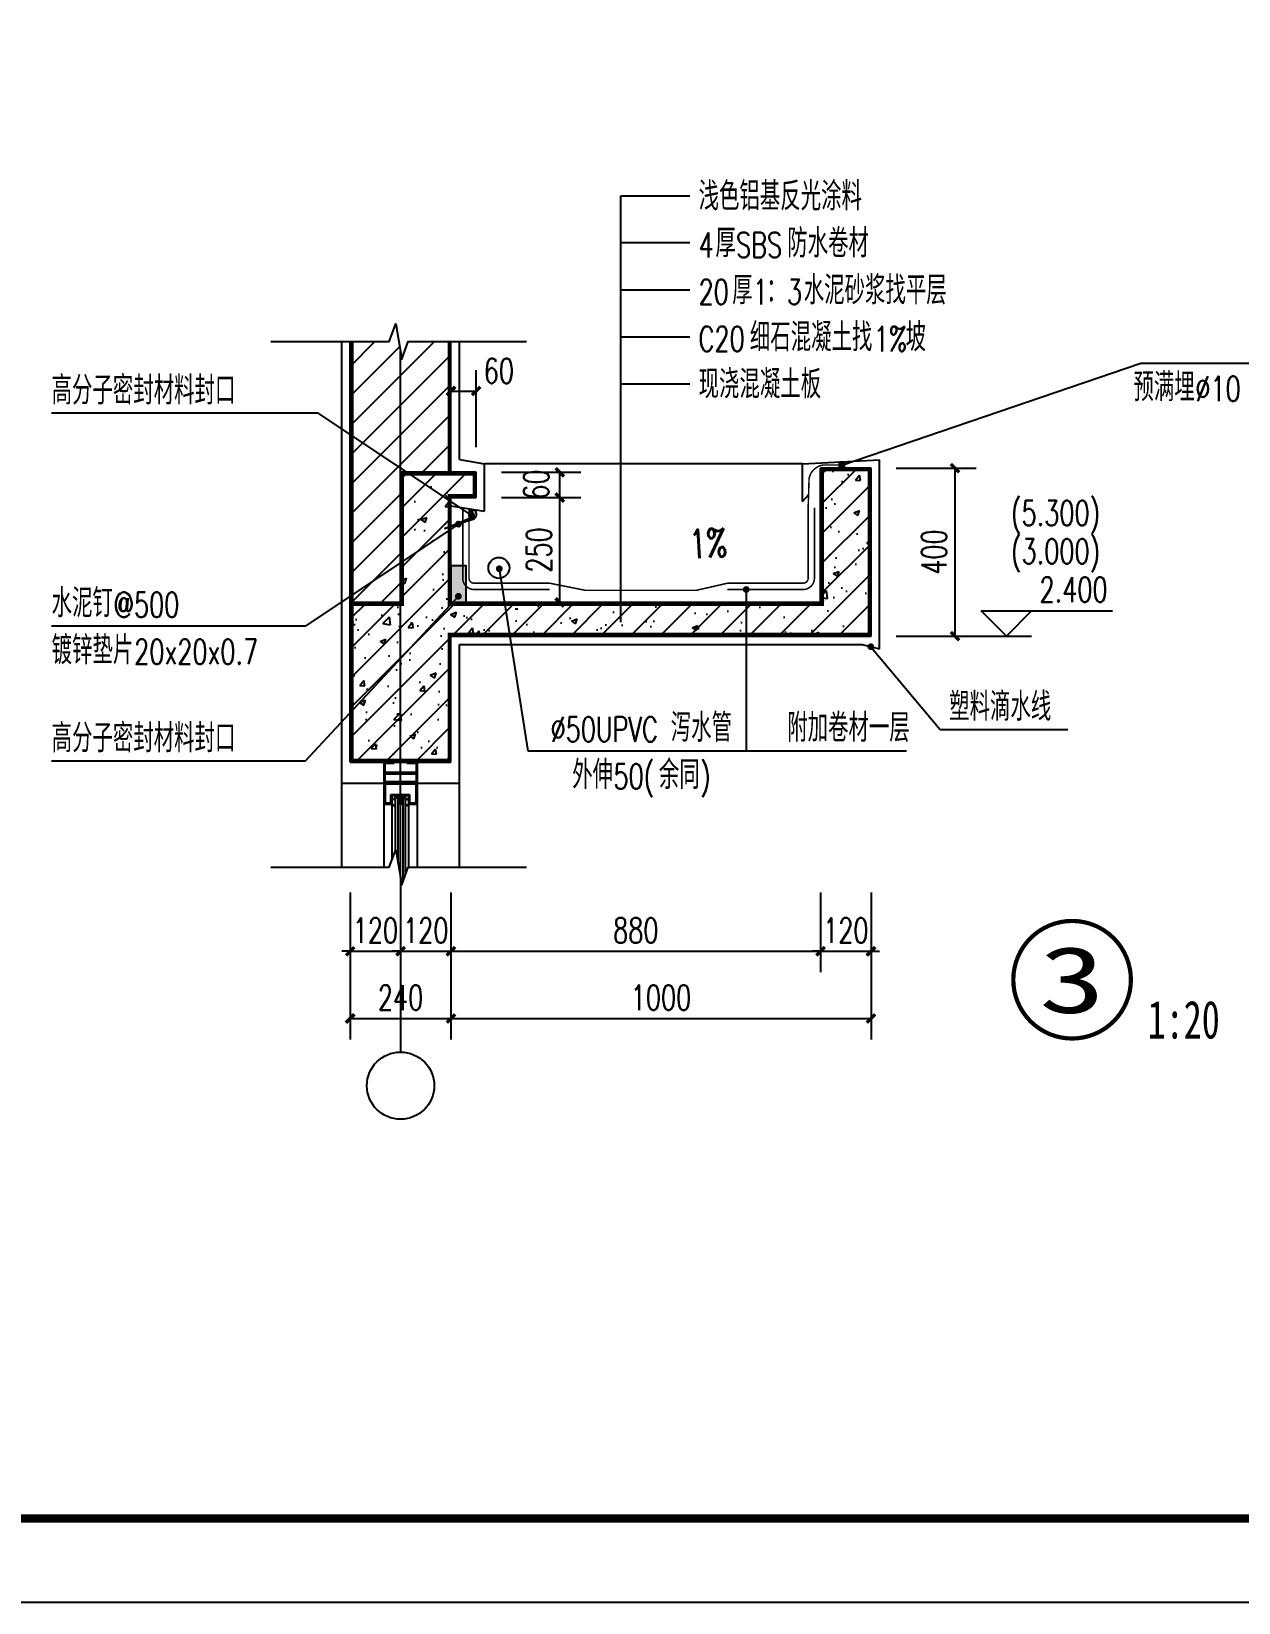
# Model space of a CAD drawing. Header units: millimetres. Extents: x 4279522 to 4437387, y 18981343 to 19528009.
# Drawn here: x 4428341 to 4431215, y 18983069 to 18986811 of the extents above; entities that cross this region are included whole.
import ezdxf
from ezdxf.enums import TextEntityAlignment as Align

# ---------------------------------------------------------------- set-up
doc = ezdxf.new("R2010")
doc.units = ezdxf.units.MM
doc.header["$LTSCALE"] = 1000
doc.header["$MEASUREMENT"] = 0
doc.linetypes.add('DOTE', pattern=[2.42, 2, -0.2, 0.02, -0.2])
doc.layers.get('Defpoints').update_dxf_attribs({"color": 1})
for name, color, linetype in [('0 - 填充', 251, 'Continuous'), ('AXIS', 145, 'Continuous'), ('DIM_ELEV', 3, 'Continuous'), ('DIM_IDEN', 171, 'Continuous'), ('DIM_LEAD', 145, 'Continuous'), ('DIM_SYMB', 165, 'Continuous'), ('DOTE', 250, 'DOTE'), ('LVTRY', 6, 'Continuous'), ('PUB_DIM', 161, 'Continuous'), ('PUB_TEXT', 7, 'Continuous'), ('PUB_WALL', 9, 'Continuous'), ('S_WALL', 11, 'Continuous'), ('S_WINDOW', 4, 'Continuous'), ('SURFACE', 6, 'Continuous'), ('TK', 4, 'Continuous'), ('WALL', 9, 'Continuous'), ('填充', 8, 'Continuous')]:
    doc.layers.add(name, color=color, linetype=linetype)
doc.styles.add('_TCH_DIM', font='SIMPLEX', dxfattribs={"bigfont": 'GBCBIG'})
doc.styles.add('_TCH_DIM_T3', font='SIMPLEX', dxfattribs={"width": 0.705882, "bigfont": 'GBCBIG'})
doc.styles.add('HT', font='simhei.ttf', dxfattribs={"width": 0.7})
doc.dimstyles.new('_TCH_ARCH&&20', dxfattribs={"dimtxt": 59.5, "dimasz": 20, "dimexe": 50, "dimexo": 60, "dimgap": 20, "dimtad": 1, "dimdec": 0, "dimzin": 0, "dimdsep": 46, "dimtxsty": '_TCH_DIM_T3', "dimblk": 'ARCHTICK', "dimcen": 0.09, "dimclrt": 7, "dimazin": 2, "dimtfac": 1, "dimtdec": 0, "dimtix": 1, "dimtmove": 2, "dimatfit": 3, "dimfxl": 0, "dimtolj": 1, "dimtzin": 0, "dimarcsym": 0})

# ---------------------------------------------------------------- blocks, each defined once
blk = doc.blocks.new('A$C029342F8')
at = {"layer": '填充', "ltscale": 0.8}
h = blk.add_hatch(color=256, dxfattribs=at)
h.dxf.hatch_style = 1
h.paths.add_polyline_path([(93, 119, 1), (68, 119, 1)])
at = {"color": 6, "elevation": 1301}
blk.add_lwpolyline([(83, 99, 1.095398), (74, 139), (57, 145), (101, 169), (98, 155, -0.522977), (98, 90), (-58, -48), (83, 99)], format="xyb", close=True, dxfattribs=at)
at = {"layer": '填充', "ltscale": 0.8}
blk.add_circle((80, 119, 1301), 12.5, dxfattribs=at)
blk = doc.blocks.new('GeYuanFrame_10541767', base_point=(18.76, 4.34))
at = {"layer": 'TK'}
blk.add_lwpolyline([(18.76, 424.34), (612.76, 424.34), (612.76, 4.34), (18.76, 4.34), (18.76, 424.34)], dxfattribs=at)
at = {"layer": 'TK', "const_width": 1}
blk.add_lwpolyline([(602.76, 414.34), (43.76, 414.34), (43.76, 14.34), (602.76, 14.34)], close=True, dxfattribs=at)
blk = doc.blocks.new('_ArchTick')
at = {"color": 0, "linetype": 'ByBlock', "const_width": 0.4}
blk.add_lwpolyline([(-0.5, -0.5), (0.5, 0.5)], dxfattribs=at)
blk = doc.blocks.new('*D131')
at = {"layer": 'Defpoints', "color": 0}
for p in [(4429399.7, 18985954.7), (4429339.7, 18985761.1), (4429399.7, 18985761.1)]:
    blk.add_point(p, dxfattribs=at)
at = {"layer": 'PUB_DIM', "color": 0, "lineweight": -2}
for p, q in [((4429339.7, 18985821.1), (4429339.7, 18986004.7)), ((4429399.7, 18985821.1), (4429399.7, 18986004.7)), ((4429339.7, 18985954.7), (4429399.7, 18985954.7))]:
    blk.add_line(p, q, dxfattribs=at)
at = {"layer": 'PUB_DIM', "color": 0, "lineweight": -2, "xscale": 20, "yscale": 20, "zscale": 20, "rotation": 180}
blk.add_blockref('_ArchTick', (4429339.7, 18985954.7), dxfattribs=at)
at = {"layer": 'PUB_DIM', "color": 0, "lineweight": -2, "xscale": 20, "yscale": 20, "zscale": 20}
blk.add_blockref('_ArchTick', (4429399.7, 18985954.7), dxfattribs=at)
at = {"layer": 'PUB_DIM', "color": 7, "insert": (4429453.7, 18986002.6), "char_height": 59.5, "attachment_point": 5, "style": '_TCH_DIM_T3'}
blk.add_mtext('\\A1;60', dxfattribs=at)
blk = doc.blocks.new('*D132')
at = {"layer": 'Defpoints', "color": 0}
for p in [(4429399.7, 18985761.1), (4429598.7, 18985761.1), (4429399.7, 18985701.1)]:
    blk.add_point(p, dxfattribs=at)
at = {"layer": 'PUB_DIM', "color": 0, "lineweight": -2}
for p, q in [((4429459.7, 18985761.1), (4429648.7, 18985761.1)), ((4429598.7, 18985701.1), (4429598.7, 18985761.1)), ((4429459.7, 18985701.1), (4429648.7, 18985701.1))]:
    blk.add_line(p, q, dxfattribs=at)
at = {"layer": 'PUB_DIM', "color": 0, "lineweight": -2, "xscale": 20, "yscale": 20, "zscale": 20}
for p, rotation in [((4429598.7, 18985761.1), 90), ((4429598.7, 18985701.1), 270)]:
    blk.add_blockref('_ArchTick', p, dxfattribs=dict(at, rotation=rotation))
at = {"layer": 'PUB_DIM', "color": 7, "insert": (4429542.6, 18985732), "char_height": 59.5, "attachment_point": 5, "rotation": 90, "style": '_TCH_DIM_T3'}
blk.add_mtext('\\A1;60', dxfattribs=at)
blk = doc.blocks.new('*D133')
at = {"layer": 'Defpoints', "color": 0}
for p in [(4429399.7, 18985701.1), (4429598.7, 18985701.1), (4429399.7, 18985451.1)]:
    blk.add_point(p, dxfattribs=at)
at = {"layer": 'PUB_DIM', "color": 0, "lineweight": -2}
for p, q in [((4429459.7, 18985701.1), (4429648.7, 18985701.1)), ((4429598.7, 18985451.1), (4429598.7, 18985701.1)), ((4429459.7, 18985451.1), (4429648.7, 18985451.1))]:
    blk.add_line(p, q, dxfattribs=at)
at = {"layer": 'PUB_DIM', "color": 0, "lineweight": -2, "xscale": 20, "yscale": 20, "zscale": 20}
for p, rotation in [((4429598.7, 18985701.1), 90), ((4429598.7, 18985451.1), 270)]:
    blk.add_blockref('_ArchTick', p, dxfattribs=dict(at, rotation=rotation))
at = {"layer": 'PUB_DIM', "color": 7, "insert": (4429549, 18985576.1), "char_height": 59.5, "attachment_point": 5, "rotation": 90, "style": '_TCH_DIM_T3'}
blk.add_mtext('\\A1;250', dxfattribs=at)
blk = doc.blocks.new('*D134')
at = {"layer": 'Defpoints', "color": 0}
for p in [(4430339.7, 18985771.1), (4430539.7, 18985771.1), (4430339.7, 18985371.1)]:
    blk.add_point(p, dxfattribs=at)
at = {"layer": 'PUB_DIM', "color": 0, "lineweight": -2}
for p, q in [((4430399.7, 18985771.1), (4430589.7, 18985771.1)), ((4430539.7, 18985371.1), (4430539.7, 18985771.1)), ((4430399.7, 18985371.1), (4430589.7, 18985371.1))]:
    blk.add_line(p, q, dxfattribs=at)
at = {"layer": 'PUB_DIM', "color": 0, "lineweight": -2, "xscale": 20, "yscale": 20, "zscale": 20}
for p, rotation in [((4430539.7, 18985771.1), 90), ((4430539.7, 18985371.1), 270)]:
    blk.add_blockref('_ArchTick', p, dxfattribs=dict(at, rotation=rotation))
at = {"layer": 'PUB_DIM', "color": 7, "insert": (4430489.9, 18985571.1), "char_height": 59.5, "attachment_point": 5, "rotation": 90, "style": '_TCH_DIM_T3'}
blk.add_mtext('\\A1;400', dxfattribs=at)
blk = doc.blocks.new('*D135')
at = {"layer": 'Defpoints', "color": 0}
for p in [(4429339.7, 18984820.4), (4430339.7, 18984820.4), (4430339.7, 18984460.4)]:
    blk.add_point(p, dxfattribs=at)
at = {"layer": 'PUB_DIM', "color": 0, "lineweight": -2}
for p, q in [((4429339.7, 18984760.4), (4429339.7, 18984410.4)), ((4430339.7, 18984760.4), (4430339.7, 18984410.4)), ((4429339.7, 18984460.4), (4430339.7, 18984460.4))]:
    blk.add_line(p, q, dxfattribs=at)
at = {"layer": 'PUB_DIM', "color": 0, "lineweight": -2, "xscale": 20, "yscale": 20, "zscale": 20, "rotation": 180}
blk.add_blockref('_ArchTick', (4429339.7, 18984460.4), dxfattribs=at)
at = {"layer": 'PUB_DIM', "color": 0, "lineweight": -2, "xscale": 20, "yscale": 20, "zscale": 20}
blk.add_blockref('_ArchTick', (4430339.7, 18984460.4), dxfattribs=at)
at = {"layer": 'PUB_DIM', "color": 7, "insert": (4429839.7, 18984510.1), "char_height": 59.5, "attachment_point": 5, "style": '_TCH_DIM_T3'}
blk.add_mtext('\\A1;1000', dxfattribs=at)
blk = doc.blocks.new('*D136')
at = {"layer": 'Defpoints', "color": 0}
for p in [(4429099.7, 18984820.4), (4429339.7, 18984820.4), (4429339.7, 18984460.4)]:
    blk.add_point(p, dxfattribs=at)
at = {"layer": 'PUB_DIM', "color": 0, "lineweight": -2}
for p, q in [((4429099.7, 18984760.4), (4429099.7, 18984410.4)), ((4429339.7, 18984760.4), (4429339.7, 18984410.4)), ((4429099.7, 18984460.4), (4429339.7, 18984460.4))]:
    blk.add_line(p, q, dxfattribs=at)
at = {"layer": 'PUB_DIM', "color": 0, "lineweight": -2, "xscale": 20, "yscale": 20, "zscale": 20, "rotation": 180}
blk.add_blockref('_ArchTick', (4429099.7, 18984460.4), dxfattribs=at)
at = {"layer": 'PUB_DIM', "color": 0, "lineweight": -2, "xscale": 20, "yscale": 20, "zscale": 20}
blk.add_blockref('_ArchTick', (4429339.7, 18984460.4), dxfattribs=at)
at = {"layer": 'PUB_DIM', "color": 7, "insert": (4429219.7, 18984510.1), "char_height": 59.5, "attachment_point": 5, "style": '_TCH_DIM_T3'}
blk.add_mtext('\\A1;240', dxfattribs=at)
blk = doc.blocks.new('*D137')
at = {"layer": 'Defpoints', "color": 0}
for p in [(4430219.7, 18984820.4), (4430339.7, 18984820.4), (4430339.7, 18984620.4)]:
    blk.add_point(p, dxfattribs=at)
at = {"layer": 'PUB_DIM', "color": 0, "lineweight": -2}
for p, q in [((4430219.7, 18984760.4), (4430219.7, 18984570.4)), ((4430339.7, 18984760.4), (4430339.7, 18984570.4)), ((4430219.7, 18984620.4), (4430199.7, 18984620.4)), ((4430219.7, 18984620.4), (4430339.7, 18984620.4)), ((4430339.7, 18984620.4), (4430359.7, 18984620.4))]:
    blk.add_line(p, q, dxfattribs=at)
at = {"layer": 'PUB_DIM', "color": 0, "lineweight": -2, "xscale": 20, "yscale": 20, "zscale": 20}
blk.add_blockref('_ArchTick', (4430219.7, 18984620.4), dxfattribs=at)
at = {"layer": 'PUB_DIM', "color": 0, "lineweight": -2, "xscale": 20, "yscale": 20, "zscale": 20, "rotation": 180}
blk.add_blockref('_ArchTick', (4430339.7, 18984620.4), dxfattribs=at)
at = {"layer": 'PUB_DIM', "color": 7, "insert": (4430279.7, 18984670.1), "char_height": 59.5, "attachment_point": 5, "style": '_TCH_DIM_T3'}
blk.add_mtext('\\A1;120', dxfattribs=at)
blk = doc.blocks.new('*D138')
at = {"layer": 'Defpoints', "color": 0}
for p in [(4429339.7, 18984820.4), (4430219.7, 18984820.4), (4430219.7, 18984620.4)]:
    blk.add_point(p, dxfattribs=at)
at = {"layer": 'PUB_DIM', "color": 0, "lineweight": -2}
for p, q in [((4429339.7, 18984760.4), (4429339.7, 18984570.4)), ((4430219.7, 18984760.4), (4430219.7, 18984570.4)), ((4429339.7, 18984620.4), (4430219.7, 18984620.4))]:
    blk.add_line(p, q, dxfattribs=at)
at = {"layer": 'PUB_DIM', "color": 0, "lineweight": -2, "xscale": 20, "yscale": 20, "zscale": 20, "rotation": 180}
blk.add_blockref('_ArchTick', (4429339.7, 18984620.4), dxfattribs=at)
at = {"layer": 'PUB_DIM', "color": 0, "lineweight": -2, "xscale": 20, "yscale": 20, "zscale": 20}
blk.add_blockref('_ArchTick', (4430219.7, 18984620.4), dxfattribs=at)
at = {"layer": 'PUB_DIM', "color": 7, "insert": (4429779.7, 18984670.1), "char_height": 59.5, "attachment_point": 5, "style": '_TCH_DIM_T3'}
blk.add_mtext('\\A1;880', dxfattribs=at)
blk = doc.blocks.new('*D139')
at = {"layer": 'Defpoints', "color": 0}
for p in [(4429219.7, 18984820.4), (4429339.7, 18984820.4), (4429339.7, 18984620.4)]:
    blk.add_point(p, dxfattribs=at)
at = {"layer": 'PUB_DIM', "color": 0, "lineweight": -2}
for p, q in [((4429219.7, 18984760.4), (4429219.7, 18984570.4)), ((4429339.7, 18984760.4), (4429339.7, 18984570.4)), ((4429219.7, 18984620.4), (4429199.7, 18984620.4)), ((4429219.7, 18984620.4), (4429339.7, 18984620.4)), ((4429339.7, 18984620.4), (4429359.7, 18984620.4))]:
    blk.add_line(p, q, dxfattribs=at)
at = {"layer": 'PUB_DIM', "color": 0, "lineweight": -2, "xscale": 20, "yscale": 20, "zscale": 20}
blk.add_blockref('_ArchTick', (4429219.7, 18984620.4), dxfattribs=at)
at = {"layer": 'PUB_DIM', "color": 0, "lineweight": -2, "xscale": 20, "yscale": 20, "zscale": 20, "rotation": 180}
blk.add_blockref('_ArchTick', (4429339.7, 18984620.4), dxfattribs=at)
at = {"layer": 'PUB_DIM', "color": 7, "insert": (4429279.7, 18984670.1), "char_height": 59.5, "attachment_point": 5, "style": '_TCH_DIM_T3'}
blk.add_mtext('\\A1;120', dxfattribs=at)
blk = doc.blocks.new('*D140')
at = {"layer": 'Defpoints', "color": 0}
for p in [(4429099.7, 18984820.4), (4429219.7, 18984820.4), (4429219.7, 18984620.4)]:
    blk.add_point(p, dxfattribs=at)
at = {"layer": 'PUB_DIM', "color": 0, "lineweight": -2}
for p, q in [((4429099.7, 18984760.4), (4429099.7, 18984570.4)), ((4429219.7, 18984760.4), (4429219.7, 18984570.4)), ((4429099.7, 18984620.4), (4429079.7, 18984620.4)), ((4429099.7, 18984620.4), (4429219.7, 18984620.4)), ((4429219.7, 18984620.4), (4429239.7, 18984620.4))]:
    blk.add_line(p, q, dxfattribs=at)
at = {"layer": 'PUB_DIM', "color": 0, "lineweight": -2, "xscale": 20, "yscale": 20, "zscale": 20}
blk.add_blockref('_ArchTick', (4429099.7, 18984620.4), dxfattribs=at)
at = {"layer": 'PUB_DIM', "color": 0, "lineweight": -2, "xscale": 20, "yscale": 20, "zscale": 20, "rotation": 180}
blk.add_blockref('_ArchTick', (4429219.7, 18984620.4), dxfattribs=at)
at = {"layer": 'PUB_DIM', "color": 7, "insert": (4429159.7, 18984670.1), "char_height": 59.5, "attachment_point": 5, "style": '_TCH_DIM_T3'}
blk.add_mtext('\\A1;120', dxfattribs=at)

msp = doc.modelspace()

# ---------------------------------------------------------------- hatches: boundary and pattern name
at = {"layer": '0 - 填充'}
h = msp.add_hatch(dxfattribs=at)
h.set_pattern_fill('普通砖', color=256, scale=20, style=0)
h.set_pattern_definition([(45, (4350545.08, 18920823.03), (-35.355353, 35.355353), [])])
h.paths.add_polyline_path([(4429219.7, 18985546.1), (4429099.7, 18985466.3), (4429099.7, 18985451.1), (4429219.7, 18985451.1)])
h.paths.add_polyline_path([(4429335.7, 18986072.3), (4429237.8, 18986072.3), (4429222.9, 18986030.3), (4429208.1, 18986114.3), (4429192.8, 18986072.3), (4429099.7, 18986072.3), (4429099.7, 18985850.7), (4429234.4, 18985761.1), (4429335.7, 18985761.1)])
h.paths.add_polyline_path([(4429219.7, 18985761.1), (4429234.4, 18985761.1), (4429099.7, 18985850.7), (4429099.7, 18985466.3), (4429219.7, 18985546.1)])
msp.add_hatch(color=256, dxfattribs=at).paths.add_polyline_path([(4430275.7, 18985785.8), (4430264.5, 18985785.8), (4430264.5, 18985771.1), (4430275.7, 18985771.1)])
h = msp.add_hatch(dxfattribs=at)
h.set_pattern_fill('钢筋混凝土', color=256, scale=20, style=0)
h.set_pattern_definition([(45, (4350545.08, 18920787.13), (-35.35534, 35.35534), []), (50, (4350545.08, 18920787.13), (143.45204, -12.55043), [15, -165]), (355, (4350545.08, 18920787.13), (-27.75027, 150.43843), [12, -132]), (100.4514, (4350557.04, 18920786.08), (115.70188, 137.8879), [12.74804, -140.22842]), (46.1842, (4350545.08, 18920827.13), (213.4482, -33.1038), [22.5, -247.5]), (96.6356, (4350562.87, 18920824.37), (186.93254, 194.82357), [19.12206, -210.3426]), (351.1842, (4350545.08, 18920827.13), (186.9324, 194.8237), [18, -198]), (21, (4350565.08, 18920817.13), (119.38141, -80.52378), [15, -165]), (326, (4350565.08, 18920817.13), (48.66307, 145.03), [12, -132]), (71.4514, (4350575.03, 18920810.42), (168.04453, 64.5061), [12.74804, -140.22842]), (37.5, (4350545.08, 18920787.13), (2.43197, 66.57877), [0, -130.4, 0, -134, 0, -132.5]), (7.5, (4350545.08, 18920787.13), (52.613907, 78.88234), [0, -76.4, 0, -127.4, 0, -50.5]), (327.5, (4350500.48, 18920787.13), (106.764487, -4.510974), [0, -50, 0, -156, 0, -207]), (317.5, (4350480.48, 18920787.13), (116.63723, 20.021), [0, -65, 0, -103.6, 0, -147])])
h.paths.add_polyline_path([(4429335.7, 18985375.1), (4429479.2, 18985375.1), (4429467.8, 18985447.1), (4429339.9, 18985447.1), (4429103.7, 18985193.1), (4429103.7, 18985075.1), (4429335.7, 18985075.1)])
h.paths.add_polyline_path([(4430335.7, 18985767.1), (4430223.7, 18985767.1), (4430223.7, 18985447.1), (4429467.8, 18985447.1), (4429479.2, 18985375.1), (4430335.7, 18985375.1)])
h.paths.add_polyline_path([(4429339.9, 18985447.1), (4429335.7, 18985447.1), (4429335.7, 18985623.2), (4429223.7, 18985548.8), (4429223.7, 18985447.1), (4429103.7, 18985447.1), (4429103.7, 18985193.1)])
h.paths.add_polyline_path([(4429335.7, 18985693.8), (4429240.4, 18985757.1), (4429223.7, 18985757.1), (4429223.7, 18985548.8), (4429335.7, 18985623.2), (4429335.7, 18985630.8), (4429325.1, 18985627.5), (4429335.7, 18985631.9)])
h.paths.add_polyline_path([(4429395.7, 18985757.1), (4429240.4, 18985757.1), (4429335.7, 18985693.8), (4429335.7, 18985705.1), (4429395.7, 18985705.1)])
h = msp.add_hatch(color=256, dxfattribs=at)
h.paths.add_polyline_path([(4429339.7, 18985538.4), (4429363.7, 18985538.4), (4429363.7, 18985475.1), (4429375.7, 18985475.1), (4429375.7, 18985451.1), (4429339.7, 18985451.1)])
h.paths.add_polyline_path([(4429363.7, 18985538.4), (4429375.7, 18985538.4), (4429375.7, 18985475.1), (4429363.7, 18985475.1)], flags=17)

# ---------------------------------------------------------------- linework, layer by layer
msp.add_line((4430176.4, 18985781.3), (4429419.7, 18985781.3))
at = {"color": 0, "const_width": 3.6}
for points in [[(4430270.1, 18985778.5), (4430226.3, 18985778.5, 0.327969), (4430192.2, 18985746.1), (4430190, 18985676.7)], [(4429367.7, 18985676.7), (4429367.7, 18985509, 0.414214), (4429394.7, 18985482), (4429574.7, 18985482)], [(4429382.7, 18985674.3), (4429382.7, 18985509, 0.414214), (4429394.7, 18985497), (4429574.7, 18985497)], [(4430205, 18985676.7), (4430205, 18985509, -0.414214), (4430178, 18985482), (4429998, 18985482)], [(4430190, 18985676.7), (4430190, 18985509, -0.414214), (4430178, 18985497), (4429998, 18985497)]]:
    msp.add_lwpolyline(points, format="xyb", dxfattribs=at)
msp.add_lwpolyline([(4430264.5, 18985785.8), (4430275.7, 18985785.8), (4430275.7, 18985771.1), (4430264.5, 18985771.1)], close=True)
msp.add_lwpolyline([(4429574.7, 18985497), (4429659.2, 18985480.1), (4429924.1, 18985480.1), (4429998, 18985497)], dxfattribs=at)
at = {"layer": 'AXIS'}
msp.add_line((4429219.7, 18984796.6), (4429219.7, 18984380.4), dxfattribs=at)
msp.add_circle((4429219.7, 18984300.4), 80, dxfattribs=at)
at = {"layer": 'DIM_ELEV'}
for p, q in [((4430661.9, 18985371.1), (4430601.9, 18985431.1)), ((4430601.9, 18985431.1), (4430914.9, 18985431.1)), ((4430661.9, 18985371.1), (4430721.9, 18985431.1)), ((4430521.9, 18985371.1), (4430721.9, 18985371.1))]:
    msp.add_line(p, q, dxfattribs=at)
at = {"layer": 'DIM_IDEN', "const_width": 10}
msp.add_lwpolyline([(4430958.4, 18984552.7, 1), (4430678.4, 18984552.7, 1)], format="xyb", close=True, dxfattribs=at)
at = {"layer": 'DIM_LEAD'}
for p, q in [((4430270.1, 18985778.5), (4430982.3, 18986021.2)), ((4430982.3, 18986021.2), (4431606.4, 18986021.2)), ((4429023.2, 18985901.6), (4428388.9, 18985901.6)), ((4429388.2, 18985658.9), (4429023.2, 18985901.6)), ((4429357.3, 18985637.6), (4428992.4, 18985395)), ((4429454.6, 18985531.4), (4429522.9, 18985098.2)), ((4430042.6, 18985482), (4430042.6, 18985098.2)), ((4429357.3, 18985465.8), (4428992.4, 18985073.4)), ((4428992.4, 18985395), (4428388.9, 18985395)), ((4430339.2, 18985345.7), (4430504.7, 18985148.3)), ((4430504.7, 18985148.3), (4430808.2, 18985148.3)), ((4428992.4, 18985073.4), (4428388.9, 18985073.4)), ((4429522.9, 18985098.2), (4430052.2, 18985098.2)), ((4430042.6, 18985098.2), (4430423.9, 18985098.2))]:
    msp.add_line(p, q, dxfattribs=at)
at = {"layer": 'DIM_LEAD', "const_width": 8}
for points in [[(4430266.3, 18985777.2, 1), (4430273.9, 18985779.8, 1)], [(4429391.5, 18985656.7, 1), (4429384.9, 18985661.1, 1)], [(4429360.7, 18985639.9, 1), (4429354, 18985635.4, 1)], [(4429453.9, 18985535.3, 1), (4429455.2, 18985527.4, 1)], [(4430042.6, 18985486, 1), (4430042.6, 18985478, 1)], [(4429360.1, 18985468.8, 1), (4429354.6, 18985462.9, 1)], [(4430336.6, 18985348.8, 1), (4430341.8, 18985342.7, 1)]]:
    msp.add_lwpolyline(points, format="xyb", close=True, dxfattribs=at)
at = {"layer": 'DIM_SYMB'}
for points in [[(4428911, 18986072.3), (4429192.8, 18986072.3), (4429208.1, 18986114.3), (4429222.9, 18986030.3), (4429237.8, 18986072.3), (4429519.6, 18986072.3)], [(4428911, 18984820.4), (4429192.8, 18984820.4), (4429208.1, 18984862.4), (4429222.9, 18984778.4), (4429237.8, 18984820.4), (4429519.6, 18984820.4)]]:
    msp.add_lwpolyline(points, dxfattribs=at)
msp.add_lwpolyline([(4430111.6, 18985543.7, 0, 0, 0), (4429845.9, 18985527.7, 16, 0, 0), (4429786, 18985524.1, 0, 0, 0)], format="xyseb", dxfattribs=at)
at = {"layer": 'DOTE', "ltscale": 1.5}
msp.add_line((4429219.7, 18984796.6), (4429219.7, 18986048.5), dxfattribs=at)
at = {"layer": 'LVTRY'}
msp.add_circle((4429453.7, 18985533.5), 25, dxfattribs=at)
at = {"layer": 'PUB_DIM'}
for p, q in [((4429744.2, 18985972.1), (4429744.2, 18986419.9)), ((4429744.2, 18986419.9), (4429908.2, 18986419.9)), ((4429744.2, 18986308), (4429908.2, 18986308)), ((4429744.2, 18986196), (4429908.2, 18986196)), ((4429744.2, 18986084.1), (4429908.2, 18986084.1)), ((4429744.2, 18985404.3), (4429744.2, 18985972.1)), ((4429744.2, 18985972.1), (4429908.2, 18985972.1))]:
    msp.add_line(p, q, dxfattribs=at)
at = {"layer": 'PUB_WALL', "const_width": 8}
for points in [[(4429103.7, 18985451.1), (4429103.7, 18986072.3)], [(4429335.7, 18985761.1), (4429335.7, 18986072.3)]]:
    msp.add_lwpolyline(points, dxfattribs=at)
msp.add_lwpolyline([(4429335.7, 18985075.1), (4429335.7, 18985375.1), (4430335.7, 18985375.1), (4430335.7, 18985767.1), (4430223.7, 18985767.1), (4430223.7, 18985447.1), (4429335.7, 18985447.1), (4429335.7, 18985705.1), (4429395.7, 18985705.1), (4429395.7, 18985757.1), (4429223.7, 18985757.1), (4429223.7, 18985447.1), (4429103.7, 18985447.1), (4429103.7, 18985075.1)], close=True, dxfattribs=at)
at = {"layer": 'S_WALL'}
for p, q in [((4429099.7, 18985071.1), (4429099.7, 18986072.3)), ((4429339.7, 18985761.1), (4429339.7, 18986072.3)), ((4429399.7, 18985761.1), (4429219.7, 18985761.1)), ((4429219.7, 18985761.1), (4429219.7, 18985451.1)), ((4429399.7, 18985701.1), (4429399.7, 18985761.1)), ((4430339.7, 18985771.1), (4430219.7, 18985771.1)), ((4430219.7, 18985771.1), (4430219.7, 18985451.1)), ((4430339.7, 18985371.1), (4430339.7, 18985771.1)), ((4429339.7, 18985451.1), (4429339.7, 18985701.1)), ((4429339.7, 18985701.1), (4429399.7, 18985701.1)), ((4429219.7, 18985451.1), (4429099.7, 18985451.1)), ((4430219.7, 18985451.1), (4429339.7, 18985451.1)), ((4429339.7, 18985071.1), (4429339.7, 18985371.1)), ((4429339.7, 18985371.1), (4430339.7, 18985371.1)), ((4429099.7, 18985071.1), (4429339.7, 18985071.1))]:
    msp.add_line(p, q, dxfattribs=at)
at = {"layer": 'S_WINDOW'}
for p, q in [((4429204.7, 18985071.1), (4429179.7, 18985071.1)), ((4429179.7, 18985071.1), (4429179.7, 18984820.4)), ((4429182.7, 18985046.1), (4429182.7, 18985068.1)), ((4429182.7, 18985068.1), (4429204.7, 18985068.1)), ((4429204.7, 18985068.1), (4429204.7, 18985071.1)), ((4429259.7, 18985071.1), (4429234.7, 18985071.1)), ((4429234.7, 18985071.1), (4429234.7, 18985068.1)), ((4429234.7, 18985068.1), (4429256.7, 18985068.1)), ((4429256.7, 18985068.1), (4429256.7, 18985046.1)), ((4429259.7, 18984820.4), (4429259.7, 18985071.1)), ((4429256.7, 18985046.1), (4429182.7, 18985046.1)), ((4429182.7, 18985043.1), (4429256.7, 18985043.1)), ((4429182.7, 18985024.1), (4429182.7, 18985043.1)), ((4429256.7, 18985043.1), (4429256.7, 18985024.1)), ((4429179.7, 18985021.1), (4429259.7, 18985021.1)), ((4429256.7, 18985024.1), (4429182.7, 18985024.1)), ((4429256.7, 18985018.1), (4429182.7, 18985018.1)), ((4429182.7, 18985018.1), (4429182.7, 18984974.1)), ((4429196.7, 18984974.1), (4429196.7, 18984994.1)), ((4429196.7, 18984994.1), (4429241.2, 18984994.1)), ((4429241.2, 18984994.1), (4429241.2, 18984974.1)), ((4429256.7, 18984974.1), (4429256.7, 18985018.1)), ((4429179.7, 18984971.1), (4429199.7, 18984971.1)), ((4429182.7, 18984974.1), (4429196.7, 18984974.1)), ((4429199.7, 18984839.3), (4429199.7, 18984991.1)), ((4429199.7, 18984991.1), (4429238.2, 18984991.1)), ((4429207.7, 18984861.3), (4429207.7, 18984991.1)), ((4429231.7, 18984985.1), (4429207.7, 18984985.1)), ((4429208.7, 18984985.1), (4429208.7, 18984991.1)), ((4429209.7, 18984985.1), (4429209.7, 18984991.1)), ((4429210.7, 18984985.1), (4429210.7, 18984991.1)), ((4429229, 18984991.1), (4429210.7, 18984985.1)), ((4429210.7, 18984991.1), (4429229, 18984985.1)), ((4429213.7, 18984830.6), (4429213.7, 18984985.1)), ((4429225.7, 18984983.1), (4429213.7, 18984983.1)), ((4429225.7, 18984981.1), (4429213.7, 18984981.1)), ((4429213.7, 18984971.1), (4429225.7, 18984979.1)), ((4429225.7, 18984971.1), (4429213.7, 18984979.1)), ((4429225.7, 18984979.1), (4429213.7, 18984979.1)), ((4429225.7, 18984971.1), (4429213.7, 18984971.1)), ((4429225.7, 18984786.2), (4429225.7, 18984985.1)), ((4429229, 18984985.1), (4429229, 18984991.1)), ((4429230, 18984985.1), (4429230, 18984991.1)), ((4429231, 18984985.1), (4429231, 18984991.1)), ((4429231.7, 18984803.2), (4429231.7, 18984991.1)), ((4429238.2, 18984991.1), (4429238.2, 18984820.4)), ((4429238.2, 18984971.1), (4429259.7, 18984971.1)), ((4429241.2, 18984974.1), (4429256.7, 18984974.1))]:
    msp.add_line(p, q, dxfattribs=at)
for centre in [(4429213.7, 18984988.1), (4429226, 18984988.1)]:
    msp.add_circle(centre, 3, dxfattribs=at)
for centre, radius, start, end in [((4429203.7, 18984980.1), 4, 0, 180), ((4429203.7, 18984971.1), 4, 180, 0), ((4429203.7, 18984980.1), 3.5, 0, 180), ((4429203.7, 18984971.1), 3.5, 180, 0), ((4429234.9, 18984980.1), 3.25, 0, 180), ((4429234.9, 18984971.1), 3.25, 180, 0), ((4429234.9, 18984980.1), 2.75, 0, 180), ((4429234.9, 18984971.1), 2.75, 180, 0)]:
    msp.add_arc(centre, radius, start, end, dxfattribs=at)
at = {"layer": 'SURFACE'}
for p, q in [((4429079.7, 18984820.4), (4429079.7, 18986072.3)), ((4429359.7, 18985791.3), (4429359.7, 18986072.3)), ((4429359.7, 18985791.3), (4429419.7, 18985781.3)), ((4429419.7, 18985668.5), (4429419.7, 18985781.3)), ((4430176.4, 18985781.3), (4430359.7, 18985791.1)), ((4430176.4, 18985691.6), (4430176.4, 18985781.3)), ((4430359.7, 18985340.4), (4430359.7, 18985791.1)), ((4430176.4, 18985691.6), (4430191.4, 18985708.2)), ((4429339.7, 18985681.1), (4429419.7, 18985668.5)), ((4429359.7, 18985351.1), (4430318.8, 18985351.1)), ((4429359.7, 18984820.4), (4429359.7, 18985351.1)), ((4430318.8, 18985351.1), (4430359.7, 18985340.4)), ((4429079.7, 18985021.1), (4429189.7, 18985021.1)), ((4429249.7, 18985021.1), (4429359.7, 18985021.1))]:
    msp.add_line(p, q, dxfattribs=at)
msp.add_lwpolyline([(4429339.7, 18985451.1), (4429375.7, 18985451.1), (4429375.7, 18985538.4), (4429339.7, 18985538.4)], close=True, dxfattribs=at)
at = {"layer": 'WALL'}
for p, q in [((4429219.7, 18985761.1), (4429399.7, 18985761.1)), ((4429219.7, 18985761.1), (4429219.7, 18985451.1)), ((4429399.7, 18985701.1), (4429399.7, 18985761.1)), ((4430219.7, 18985451.1), (4430219.7, 18985771.1)), ((4430219.7, 18985771.1), (4430339.7, 18985771.1)), ((4430339.7, 18985711.1), (4430339.7, 18985771.1)), ((4429339.7, 18985701.1), (4429399.7, 18985701.1)), ((4429339.7, 18985451.1), (4429339.7, 18985701.1)), ((4429099.7, 18985451.1), (4429219.7, 18985451.1)), ((4429339.7, 18985451.1), (4430219.7, 18985451.1)), ((4429339.7, 18985371.1), (4430339.7, 18985371.1)), ((4429339.7, 18985071.1), (4429339.7, 18985371.1)), ((4429099.7, 18985071.1), (4429339.7, 18985071.1))]:
    msp.add_line(p, q, dxfattribs=at)

# ---------------------------------------------------------------- block references
at = {"xscale": 20, "yscale": 20, "zscale": 20}
msp.add_blockref('GeYuanFrame_10541767', (4422232, 18983069.4), dxfattribs=at)
at = {"layer": 'WALL', "color": 7, "ltscale": 0.8, "xscale": 0.324000000110754, "yscale": 0.3240000000223517, "zscale": 0.324, "rotation": 336.0220798459218}
msp.add_blockref('A$C029342F8', (4429348.7, 18985634.1, -421.5), dxfattribs=at)

# ---------------------------------------------------------------- texts
at = {"layer": 'PUB_TEXT', "style": '_TCH_DIM'}
for s, height, p in [('浅色铝基反光涂料', 67.52, (4429929.2, 18986384.9)), ('厚', 67.5, (4429969.2, 18986273)), ('防水卷材', 67.52, (4430140.3, 18986273)), ('厚', 67.5, (4430009.2, 18986161)), ('水泥砂浆找平层', 67.52, (4430179.5, 18986161)), ('：', 67.5, (4430090.3, 18986161)), ('细石混凝土找', 67.52, (4430051.2, 18986049.1)), ('坡', 67.5, (4430422.1, 18986049.1)), ('现浇混凝土板', 67.52, (4429929.2, 18985937.1)), ('预满埋', 67.52, (4430964.4, 18985930.2)), ('高分子密封材料封口', 67.52, (4428388.9, 18985922.6)), ('水泥钉', 67.52, (4428388.9, 18985416)), ('镀锌垫片', 67.52, (4428388.9, 18985304)), ('塑料滴水线', 67.52, (4430525.7, 18985169.3)), ('泻水管', 67.52, (4429862.8, 18985119.2)), ('附加卷材一层', 67.52, (4430140.2, 18985119.2)), ('高分子密封材料封口', 67.52, (4428388.9, 18985094.4)), ('外伸', 67.52, (4429628.3, 18985007.2)), ('余同', 67.52, (4429834.6, 18985007.2))]:
    msp.add_text(s, height=height, dxfattribs=at).set_placement(p)
at = {"layer": 'PUB_TEXT'}
for s, height, style, width, p in [('4', 59.5, '_TCH_DIM', 0.705882, (4429929.2, 18986273)), ('SBS', 59.5, '_TCH_DIM', 0.705882, (4430018.3, 18986273)), ('20', 59.5, '_TCH_DIM', 0.705882, (4429929.2, 18986161)), ('1', 59.5, '_TCH_DIM', 0.705882, (4430058.3, 18986161)), ('3', 59.5, '_TCH_DIM', 0.705882, (4430139.5, 18986161)), ('C20', 59.5, '_TCH_DIM', 0.705882, (4429929.2, 18986049.1)), ('1%', 59.5, '_TCH_DIM', 0.705882, (4430346.1, 18986049.1)), ('%%c10', 59.5, '_TCH_DIM', 0.705882, (4431111.8, 18985930.2)), ('(5.300)', 59.5, '_TCH_DIM', 0.705882, (4430672.9, 18985634.1)), ('(3.000)', 59.5, '_TCH_DIM', 0.705882, (4430672.9, 18985543.1)), ('2.400', 59.5, '_TCH_DIM', 0.705882, (4430740.9, 18985452.1)), ('@500', 59.5, '_TCH_DIM', 0.705882, (4428536.4, 18985416)), ('20x20x0.7', 59.5, '_TCH_DIM', 0.705882, (4428585.5, 18985304)), ('%%c50UPVC', 59.5, '_TCH_DIM', 0.705882, (4429576.8, 18985119.2)), ('50(', 59.5, '_TCH_DIM', 0.705882, (4429726.6, 18985007.2)), (')', 59.5, '_TCH_DIM', 0.705882, (4429932.9, 18985007.2)), ('1:20', 90.13, 'HT', 0.7, (4430998.4, 18984412.7))]:
    msp.add_text(s, height=height, dxfattribs=dict(at, style=style, width=width)).set_placement(p)
at = {"layer": 'PUB_TEXT', "style": '_TCH_DIM', "width": 0.705882}
msp.add_text('1%%%', height=68, rotation=3.4514, dxfattribs=at).set_placement((4429908.6, 18985555.5))
at = {"layer": 'PUB_TEXT', "style": 'HT', "width": 1.986607}
msp.add_text('3', height=158.4, dxfattribs=at).set_placement((4430739.2, 18984473.5), (4430897.6, 18984473.5), align=Align.FIT)

# ---------------------------------------------------------------- dimensions: what is measured, and where the dimension line sits
at = {"layer": 'PUB_DIM'}
for base, p1, angle, picture, middle in [((4429399.7, 18985954.7), (4429339.7, 18985761.1), 0, '*D131', (4429453.7, 18986002.6)), ((4429598.7, 18985761.1), (4429399.7, 18985701.1), 90, '*D132', (4429542.6, 18985732))]:
    dim = msp.add_linear_dim(base=base, p1=p1, p2=(4429399.7, 18985761.1), angle=angle, dimstyle='_TCH_ARCH&&20', dxfattribs=at)
    dim.commit()
    dim.dimension.update_dxf_attribs({"geometry": picture, "text_midpoint": middle, "dimtype": 129})
for p1, p2, distance, picture, middle in [((4430339.7, 18985371.1), (4430339.7, 18985771.1), -200, '*D134', (4430489.9, 18985571.1)), ((4429399.7, 18985451.1), (4429399.7, 18985701.1), -199.1, '*D133', (4429549, 18985576.1)), ((4429099.7, 18984820.4), (4429219.7, 18984820.4), -200, '*D140', (4429159.7, 18984670.1)), ((4429099.7, 18984820.4), (4429339.7, 18984820.4), -360, '*D136', (4429219.7, 18984510.1)), ((4429219.7, 18984820.4), (4429339.7, 18984820.4), -200, '*D139', (4429279.7, 18984670.1)), ((4429339.7, 18984820.4), (4430339.7, 18984820.4), -360, '*D135', (4429839.7, 18984510.1)), ((4429339.7, 18984820.4), (4430219.7, 18984820.4), -200, '*D138', (4429779.7, 18984670.1)), ((4430219.7, 18984820.4), (4430339.7, 18984820.4), -200, '*D137', (4430279.7, 18984670.1))]:
    dim = msp.add_aligned_dim(p1=p1, p2=p2, distance=distance, dimstyle='_TCH_ARCH&&20', dxfattribs=at)
    dim.commit()
    dim.dimension.update_dxf_attribs({"geometry": picture, "text_midpoint": middle})

doc.saveas('drawing.dxf')
